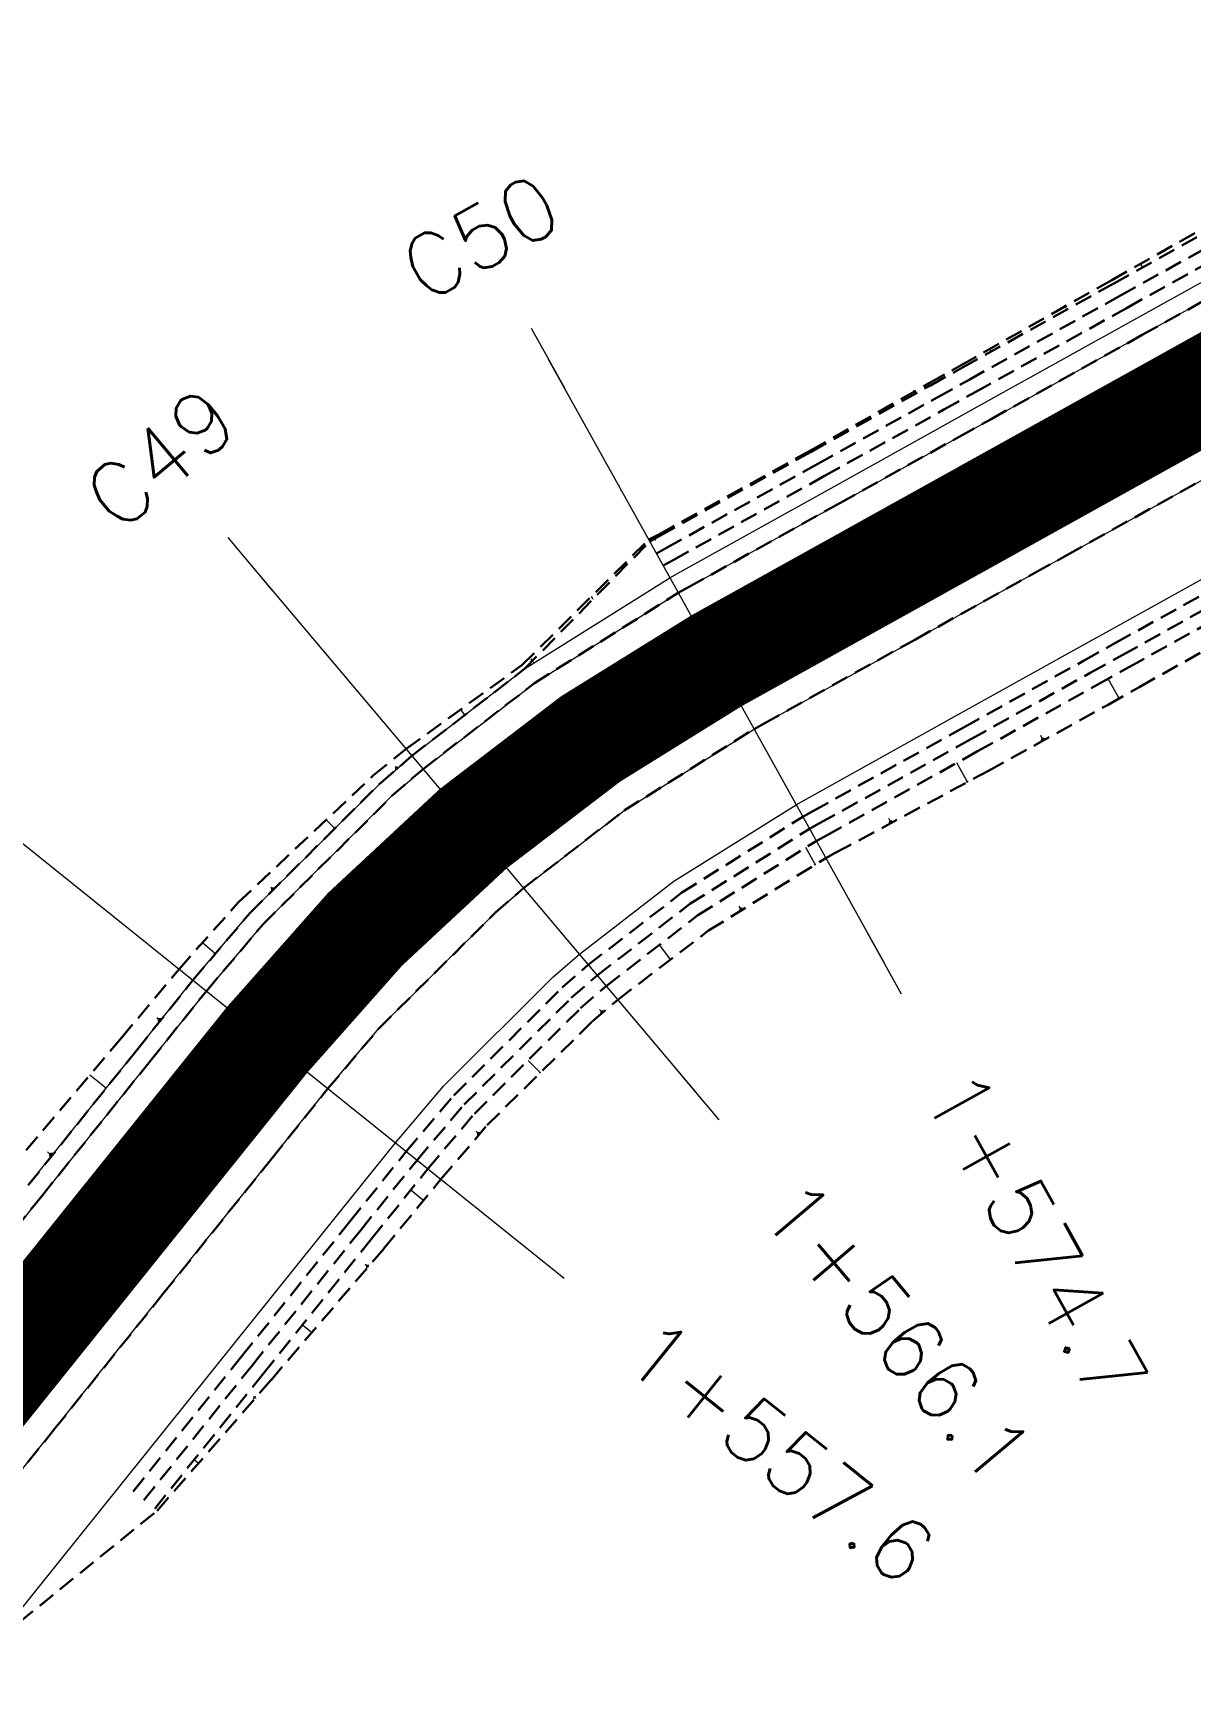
# Model space of a CAD drawing. Header units: metres. Extents: x 544752 to 548977, y 1840603 to 1844608.
# Drawn here: x 548463.31 to 548496.74, y 1842080.76 to 1842128.64 of the extents above; entities that cross this region are included whole.
import ezdxf

# ---------------------------------------------------------------- set-up
doc = ezdxf.new("R2010")
doc.units = ezdxf.units.M
doc.header["$MEASUREMENT"] = 0
for name, pattern in [('ACAD_ISO02W100', [15, 12, -3]), ('Anordnung Grundriss$0$GESTRICHELT', [0.75, 0.5, -0.25]), ('HIDDEN', [0.375, 0.25, -0.125])]:
    doc.linetypes.add(name, pattern=pattern)
doc.layers.add('C-ROAD', color=7, linetype='Continuous')
for name, color, linetype, lineweight in [('C-ROAD-CORR', 5, 'Continuous', 0), ('C-ROAD-SAMP', 150, 'HIDDEN', 0), ('C-ROAD-SAMP-TEXT', 11, 'Continuous', 0), ('C-ROAD-STAN', 11, 'Continuous', 0), ('C-TOPO-FEAT', 94, 'Continuous', 5)]:
    doc.layers.add(name, color=color, linetype=linetype, lineweight=lineweight)

# ---------------------------------------------------------------- blocks, each defined once
blk = doc.blocks.new('STA')
blk.add_circle((0, 0), 0.03600344113496039)
blk = doc.blocks.new('PI')
h = blk.add_hatch(color=256)
h.dxf.hatch_style = 1
h.paths.add_polyline_path([(0.01097384885793593, 0, 1), (-0.01097384885793593, 0, 1)])
at = {"xscale": 0.3048, "yscale": 0.3048, "zscale": 0.3048}
blk.add_blockref('STA', (0, 0), dxfattribs=at)

msp = doc.modelspace()

# ---------------------------------------------------------------- linework, layer by layer
at = {"layer": 'C-ROAD', "color": 3, "linetype": 'Continuous', "lineweight": 13}
for p, q in [((548475.479154232, 1842106.306142933), (548483.034291883, 1842110.506499332)), ((548470.0672475295, 1842099.565641123), (548475.479154232, 1842106.306142933))]:
    msp.add_line(p, q, dxfattribs=at)
at = {"layer": 'C-ROAD', "color": 1, "linetype": 'ACAD_ISO02W100', "lineweight": 60, "ltscale": 0.1, "const_width": 3, "flags": 128}
for points in [[(548483.034291883, 1842110.506499332), (548553.6126586357, 1842149.745267459)], [(548364.1086873615, 1841967.5948024), (548470.0672475295, 1842099.565641123)]]:
    msp.add_lwpolyline(points, dxfattribs=at)
at = {"layer": 'C-ROAD', "color": 1, "linetype": 'ACAD_ISO02W100', "lineweight": -3, "ltscale": 0.1, "const_width": 3, "flags": 128}
msp.add_lwpolyline([(548470.0672475295, 1842099.565641123, -0.09702416390897406), (548483.034291883, 1842110.506499332)], format="xyb", dxfattribs=at)
at = {"layer": 'C-ROAD-CORR', "color": 160, "linetype": 'Continuous'}
for p, q in [((548495.2915279205, 1842121.976804816, 515.5714977106134), (548495.282562872, 1842121.971820605, 515.5714977106134)), ((548495.2912379912, 1842121.974687614, 515.5697881423456), (548495.284514205, 1842121.970949457, 515.5697881423456)), ((548495.290948062, 1842121.972570413, 515.5680785740778), (548495.2864655377, 1842121.970078308, 515.5680785740778)), ((548495.2906581326, 1842121.970453212, 515.5663690058101), (548495.2884168706, 1842121.969207159, 515.5663690058101)), ((548495.2903682034, 1842121.968336011, 515.5646594375423), (548495.3449541822, 1842121.870152775, 515.4523225474522)), ((548493.1131649036, 1842120.739619008, 515.3597694437815), (548493.1221985945, 1842120.723370201, 515.341178282439)), ((548490.9367914727, 1842119.5169621, 515.1597727724574), (548490.9303762751, 1842119.513395505, 515.1597727724574)), ((548490.9365840055, 1842119.515447076, 515.1585494418479), (548490.9317726073, 1842119.51277213, 515.1585494418479)), ((548490.9363765382, 1842119.513932052, 515.1573261112384), (548490.9331689394, 1842119.512148755, 515.1573261112384)), ((548490.936169071, 1842119.512417028, 515.1561027806289), (548490.9345652716, 1842119.511525379, 515.1561027806289)), ((548490.9359616038, 1842119.510902004, 515.1548794500194), (548490.9750221665, 1842119.440644174, 515.0744935662092)), ((548488.75921565, 1842118.281378554, 514.9501102385515), (548488.7651670857, 1842118.270673768, 514.9378622988656)), ((548486.5847527956, 1842117.051839605, 514.7484355248797), (548486.5813331957, 1842117.049938444, 514.7484355248797)), ((548486.5846422059, 1842117.051032027, 514.7477834325017), (548486.582077506, 1842117.049606156, 514.7477834325017)), ((548486.5845316162, 1842117.050224448, 514.7471313401237), (548486.5828218162, 1842117.049273867, 514.7471313401237)), ((548486.5844210264, 1842117.04941687, 514.7464792477457), (548486.5835661265, 1842117.048941579, 514.7464792477457)), ((548486.5843104367, 1842117.048609291, 514.7458271553677), (548486.605131542, 1842117.011158584, 514.7029777230329)), ((548481.2583775064, 1842114.043782107, 514.2758514085326), (548481.2539450815, 1842114.051754664, 514.2697701787192)), ((548479.4763640376, 1842112.30014643, 514.1295381956884), (548479.4323124675, 1842112.37126557, 514.0740685922058)), ((548479.4756884727, 1842112.29257031, 514.1335728839799), (548479.483447954, 1842112.297376574, 514.1335728839799)), ((548479.475857364, 1842112.29446434, 514.132564211907), (548479.4816769748, 1842112.298069038, 514.132564211907)), ((548479.4760262552, 1842112.29635837, 514.1315555398342), (548479.4799059958, 1842112.298761502, 514.1315555398342)), ((548479.4761951464, 1842112.2982524, 514.1305468677613), (548479.4781350166, 1842112.299453966, 514.1305468677613)), ((548477.7231335023, 1842110.518154136, 513.9847998231905), (548477.7112555177, 1842110.535282706, 513.9709155861296)), ((548494.650602681, 1842109.463555902, 515.4769603851079), (548494.3561107137, 1842109.99325556, 514.8709016033009)), ((548475.7691510287, 1842108.962245701, 513.8420344899421), (548475.6571777891, 1842109.106656546, 513.72023980799)), ((548494.6443459946, 1842109.417866607, 515.5138529449865), (548494.6927125317, 1842109.44475648, 515.5138529449865)), ((548494.6459101662, 1842109.429288931, 515.5046298050169), (548494.682185069, 1842109.449456336, 515.5046298050169)), ((548494.6474743378, 1842109.440711254, 515.4954066650472), (548494.6716576063, 1842109.454156191, 515.4954066650472)), ((548494.6490385093, 1842109.452133578, 515.4861835250775), (548494.6611301437, 1842109.458856046, 515.4861835250775)), ((548475.7692175605, 1842108.958099779, 513.844245398949), (548475.7731497425, 1842108.961148713, 513.844245398949)), ((548475.7692840924, 1842108.953953858, 513.846456307956), (548475.7771484563, 1842108.960051726, 513.846456307956)), ((548475.7693506242, 1842108.949807936, 513.848667216963), (548475.7811471701, 1842108.958954738, 513.848667216963)), ((548475.769417156, 1842108.945662014, 513.85087812597), (548475.7851458839, 1842108.957857751, 513.85087812597)), ((548492.4639159156, 1842108.251800628, 515.2890751960177), (548492.4074232106, 1842108.353413473, 515.172814299952)), ((548490.2722060407, 1842107.049223369, 515.0947841348302), (548489.9861578185, 1842107.563735351, 514.506102417258)), ((548473.8047749506, 1842107.41511077, 513.7009989874268), (548473.7742740051, 1842107.450389697, 513.6699078937024)), ((548490.2661287477, 1842107.004844089, 515.1306189022953), (548490.3131085078, 1842107.03096297, 515.1306189022953)), ((548490.2676480709, 1842107.015938909, 515.121660210429), (548490.302882891, 1842107.03552807, 515.121660210429)), ((548490.2691673941, 1842107.027033729, 515.1127015185627), (548490.2926572743, 1842107.04009317, 515.1127015185627)), ((548490.2706867175, 1842107.038128549, 515.1037428266965), (548490.2824316574, 1842107.04465827, 515.1037428266965)), ((548471.9978202184, 1842105.687264759, 513.5709792691289), (548471.77408982, 1842105.919743098, 513.3557424323027)), ((548471.9987161837, 1842105.680000802, 513.5748852501645), (548472.0050444868, 1842105.686090977, 513.5748852501645)), ((548471.9996121489, 1842105.672736846, 513.5787912312001), (548472.0122687554, 1842105.684917196, 513.5787912312001)), ((548472.0005081141, 1842105.665472889, 513.5826972122356), (548472.0194930237, 1842105.683743415, 513.5826972122356)), ((548472.0014040793, 1842105.658208933, 513.5866031932712), (548472.0267172923, 1842105.682569633, 513.5866031932712)), ((548488.0706856879, 1842105.864689461, 514.8886206156523), (548488.0187281909, 1842105.958144874, 514.7816930901736)), ((548485.8791686407, 1842104.662140535, 514.6833815579346), (548485.6215296973, 1842105.115477217, 514.1616981293764)), ((548485.8741562284, 1842104.622792375, 514.715129727216), (548485.9155393994, 1842104.646311134, 514.715129727216)), ((548485.8754093314, 1842104.632629415, 514.7071926848956), (548485.9064467098, 1842104.650268485, 514.7071926848956)), ((548485.8766624345, 1842104.642466455, 514.6992556425753), (548485.89735402, 1842104.654225835, 514.6992556425753)), ((548485.8779155376, 1842104.652303495, 514.6913186002549), (548485.8882613304, 1842104.658183185, 514.6913186002549)), ((548470.2205948578, 1842103.926466684, 513.4429555226077), (548470.1689648784, 1842103.974678217, 513.3958385960601)), ((548483.7515403187, 1842103.344480854, 514.4835521648403), (548483.697698116, 1842103.426071361, 514.3856794305716)), ((548468.5391531723, 1842102.076368712, 513.3210549877466), (548468.1952852923, 1842102.364742475, 513.0217960361391)), ((548481.6996012263, 1842101.917036702, 514.2913317409432), (548481.4017305269, 1842102.309086777, 513.7984718087903)), ((548468.5414688645, 1842102.066453921, 513.3264864862958), (548468.549319766, 1842102.075815636, 513.3264864862958)), ((548468.5437845569, 1842102.05653913, 513.3319179848451), (548468.5594863596, 1842102.075262558, 513.3319179848451)), ((548468.5461002492, 1842102.046624338, 513.3373494833943), (548468.5696529533, 1842102.074709482, 513.3373494833943)), ((548468.5484159415, 1842102.036709547, 513.3427809819435), (548468.5798195469, 1842102.074156405, 513.3427809819435)), ((548481.6996595288, 1842101.907675589, 514.2988281973338), (548481.708604219, 1842101.914471561, 514.2988281973338)), ((548481.6997178313, 1842101.898314476, 514.3063246537245), (548481.7176072118, 1842101.911906419, 514.3063246537245)), ((548481.6997761338, 1842101.888953364, 514.3138211101151), (548481.7266102047, 1842101.909341278, 514.3138211101151)), ((548481.6998344363, 1842101.879592251, 514.3213175665057), (548481.7356131974, 1842101.906776137, 514.3213175665057)), ((548479.730167113, 1842100.374347544, 514.107386801548), (548479.6695168633, 1842100.444039974, 514.0149914039014)), ((548466.94880835, 1842100.146522064, 513.2030093611504), (548466.877954702, 1842100.203410014, 513.1424325839666)), ((548477.9304552644, 1842098.636823701, 513.9402746241639), (548477.6012666111, 1842098.967898753, 513.4726129177026)), ((548465.3797475512, 1842098.200224799, 513.0902081778318), (548464.9474808761, 1842098.547289006, 512.7206390339621)), ((548477.9316850406, 1842098.628036007, 513.9473851882939), (548477.9392357884, 1842098.635543732, 513.9473851882939)), ((548477.9329148169, 1842098.619248312, 513.9544957524239), (548477.9480163123, 1842098.634263763, 513.9544957524239)), ((548477.9341445931, 1842098.610460618, 513.9616063165539), (548477.9567968363, 1842098.632983794, 513.9616063165539)), ((548477.9353743694, 1842098.601672924, 513.9687168806839), (548477.9655773602, 1842098.631703824, 513.9687168806839)), ((548465.3828690005, 1842098.188040491, 513.0969163323223), (548465.392318492, 1842098.199809784, 513.0969163323223)), ((548465.3859904499, 1842098.175856184, 513.1036244868128), (548465.404889433, 1842098.19939477, 513.1036244868128)), ((548465.3891118993, 1842098.163671877, 513.1103326413033), (548465.4174603738, 1842098.198979755, 513.1103326413033)), ((548465.3922333487, 1842098.151487569, 513.1170407957939), (548465.4300313147, 1842098.19856474, 513.1170407957939)), ((548476.1708375944, 1842096.859214561, 513.7770447032603), (548476.1046510779, 1842096.917485744, 513.688843240259)), ((548463.8101983558, 1842096.254319664, 512.9814261953317), (548463.722786078, 1842096.324502434, 512.9066925123366)), ((548474.5575683857, 1842094.947486926, 513.6286081623155), (548474.2123724858, 1842095.224642553, 513.1859170161043)), ((548474.5596582923, 1842094.939329157, 513.6353451365607), (548474.565985018, 1842094.947209061, 513.6353451365607)), ((548474.5617481989, 1842094.931171388, 513.6420821108059), (548474.5744016503, 1842094.946931196, 513.6420821108059)), ((548474.5638381054, 1842094.923013618, 513.6488190850511), (548474.5828182828, 1842094.946653331, 513.6488190850511)), ((548474.565928012, 1842094.914855849, 513.6555560592963), (548474.5912349151, 1842094.946375466, 513.6555560592963)), ((548472.9594836275, 1842093.025158926, 513.4736544879717), (548472.8992965064, 1842093.073482788, 513.3964684450302)), ((548471.3359853828, 1842091.124279075, 513.292801949513), (548471.0831826554, 1842091.327252802, 512.9685989993848)), ((548471.3375159169, 1842091.118304768, 513.2977357435237), (548471.3421492672, 1842091.124075582, 513.2977357435237)), ((548471.339046451, 1842091.112330461, 513.3026695375345), (548471.3483131516, 1842091.123872089, 513.3026695375345)), ((548471.3405769852, 1842091.106356154, 513.3076033315452), (548471.354477036, 1842091.123668595, 513.3076033315452)), ((548471.3421075193, 1842091.100381847, 513.312537125556), (548471.3606409205, 1842091.123465102, 513.312537125556)), ((548469.7089061576, 1842089.226512304, 513.1109071385977), (548469.6722592788, 1842089.255935853, 513.0639099152453)), ((548468.0724800612, 1842087.336871115, 512.9262918474556), (548467.9550379025, 1842087.43116469, 512.7756799662151)), ((548468.0731910869, 1842087.334095689, 512.9285838932166), (548468.0753435584, 1842087.336776581, 512.9285838932166)), ((548468.0739021127, 1842087.331320262, 512.9308759389776), (548468.0782070556, 1842087.336682046, 512.9308759389776)), ((548468.0746131383, 1842087.328544835, 512.9331679847386), (548468.0810705528, 1842087.336587511, 512.9331679847386)), ((548468.075324164, 1842087.325769408, 512.9354600304996), (548468.08393405, 1842087.336492976, 512.9354600304996))]:
    msp.add_line(p, q, dxfattribs=at)
at = {"layer": 'C-ROAD-CORR', "color": 5, "linetype": 'Anordnung Grundriss$0$GESTRICHELT', "lineweight": 30, "extrusion": (-0.3435925219026601, 0.6180163200975437, -0.7071067861261555), "const_width": 0.1, "elevation": 949638.1342858645}
msp.add_lwpolyline([(-1374497.647485852, 950366.9867034683), (-1374497.655262874, 950366.976334105), (-1374497.663039897, 950366.9867034683)], dxfattribs=at)
at = {"layer": 'C-ROAD-CORR', "color": 5, "linetype": 'Anordnung Grundriss$0$GESTRICHELT', "lineweight": 30, "extrusion": (-0.3435925232401765, 0.6180163286570608, -0.7071067779951601), "const_width": 0.1, "elevation": 949638.4157485706}
msp.add_lwpolyline([(-1374492.644584047, 950366.6634344992), (-1374492.649707585, 950366.6566031162), (-1374492.654831121, 950366.663434499)], dxfattribs=at)
at = {"layer": 'C-ROAD-CORR', "color": 5, "linetype": 'Anordnung Grundriss$0$GESTRICHELT', "lineweight": 30, "extrusion": (-0.2695361498781181, 0.4848119002592415, 0.8320502901122647), "const_width": 0.1, "elevation": 745671.1867682227}
msp.add_lwpolyline([(-1374484.030976723, -1117579.632256894), (-1374484.026875051, -1117579.637725791), (-1374484.022773378, -1117579.632256894)], dxfattribs=at)
at = {"layer": 'C-ROAD-CORR', "color": 5, "linetype": 'Anordnung Grundriss$0$GESTRICHELT', "lineweight": 30, "extrusion": (-0.3159101425270125, 0.4555561421224568, 0.8322676151473556), "const_width": 0.1, "elevation": 666342.8582290731}
msp.add_lwpolyline([(-1500437.759047031, -999436.3249893055), (-1500437.749673202, -999436.3374877431), (-1500437.740299374, -999436.3249893051)], dxfattribs=at)
at = {"layer": 'C-ROAD-CORR', "color": 5, "linetype": 'Anordnung Grundriss$0$GESTRICHELT', "lineweight": 30, "extrusion": (-0.3435925260596358, 0.6180163241321815, 0.707106780579924), "const_width": 0.1, "elevation": 950359.4236288702}
msp.add_lwpolyline([(-1374491.071631033, -949630.6283547828), (-1374491.022996976, -949630.6932001924), (-1374490.974362918, -949630.6283547828)], dxfattribs=at)
at = {"layer": 'C-ROAD-CORR', "color": 5, "linetype": 'Anordnung Grundriss$0$GESTRICHELT', "lineweight": 30, "extrusion": (-0.3627901503861511, 0.4196213338673127, 0.8320464187448986), "const_width": 0.1, "elevation": 574434.099614993}
msp.add_lwpolyline([(-1619686.341660547, -860711.9999485946), (-1619686.320690567, -860712.0279085648), (-1619686.299720589, -860711.9999485937)], dxfattribs=at)
at = {"layer": 'C-ROAD-CORR', "color": 5, "linetype": 'Anordnung Grundriss$0$GESTRICHELT', "lineweight": 30, "extrusion": (-0.343592525116698, 0.6180163229464022, 0.7071067820744896), "const_width": 0.1, "elevation": 950359.1730057526}
msp.add_lwpolyline([(-1374486.067612501, -949630.953281609), (-1374486.022882763, -949631.0129212601), (-1374485.978153024, -949630.9532816091)], dxfattribs=at)
at = {"layer": 'C-ROAD-CORR', "color": 5, "linetype": 'Anordnung Grundriss$0$GESTRICHELT', "lineweight": 30, "extrusion": (0.4055648996905765, -0.3787122507581661, -0.8319219574363071), "const_width": 0.1, "elevation": -475614.1985924215}
msp.add_lwpolyline([(1720702.369624189, -712138.512272243), (1720702.337863094, -712138.5546203698), (1720702.306101999, -712138.5122722429)], dxfattribs=at)
at = {"layer": 'C-ROAD-CORR', "color": 5, "linetype": 'Anordnung Grundriss$0$GESTRICHELT', "lineweight": 30, "extrusion": (-0.3897011066382332, 0.5905388155829134, 0.7066802351664199), "const_width": 0.1, "elevation": 874452.3776403291}
msp.add_lwpolyline([(-1472398.577395751, -872671.138470302), (-1472398.536512874, -872671.1929808045), (-1472398.495629997, -872671.138470302)], dxfattribs=at)
at = {"layer": 'C-ROAD-CORR', "color": 5, "linetype": 'Anordnung Grundriss$0$GESTRICHELT', "lineweight": 30, "extrusion": (-0.46421750717456, 0.5334264256663994, 0.7070773327107912), "const_width": 0.1, "elevation": 728374.6390127813}
msp.add_lwpolyline([(-1623037.834768516, -727586.89549882), (-1623037.796121687, -727586.9470279266), (-1623037.757474857, -727586.8954988205)], dxfattribs=at)
at = {"layer": 'C-ROAD-CORR', "color": 5, "linetype": 'Anordnung Grundriss$0$GESTRICHELT', "lineweight": 30, "extrusion": (-0.4325368485763138, 0.3472811276492802, 0.8320502947552604), "const_width": 0.1, "elevation": 402921.4612564652}
msp.add_lwpolyline([(-1779787.42949015, -603456.9485094099), (-1779787.388632279, -603457.0029865715), (-1779787.347774408, -603456.9485094101)], dxfattribs=at)
at = {"layer": 'C-ROAD-CORR', "color": 5, "linetype": 'Anordnung Grundriss$0$GESTRICHELT', "lineweight": 30, "extrusion": (-0.5307835429304905, 0.4673064297594902, 0.7070314924100587), "const_width": 0.1, "elevation": 570064.8379312818}
msp.add_lwpolyline([(-1745040.253487868, -569216.9003817469), (-1745040.216600989, -569216.9495642526), (-1745040.17971411, -569216.9003817472)], dxfattribs=at)
at = {"layer": 'C-ROAD-CORR', "color": 5, "linetype": 'Anordnung Grundriss$0$GESTRICHELT', "lineweight": 30, "extrusion": (-0.4325368490496097, 0.3472811283097327, 0.8320502942335601), "const_width": 0.1, "elevation": 402921.2837209276}
msp.add_lwpolyline([(-1779782.438752649, -603457.0677091377), (-1779782.388346216, -603457.1349177137), (-1779782.337939785, -603457.0677091377)], dxfattribs=at)
at = {"layer": 'C-ROAD-CORR', "color": 5, "linetype": 'Anordnung Grundriss$0$GESTRICHELT', "lineweight": 30, "extrusion": (-0.5513784589082268, 0.4426983127963114, 0.7071067804082268), "const_width": 0.1, "elevation": 513438.3798014425}
msp.add_lwpolyline([(-1779785.630806394, -512712.1742147388), (-1779785.598518062, -512712.2172658487), (-1779785.56622973, -512712.1742147388)], dxfattribs=at)
at = {"layer": 'C-ROAD-CORR', "color": 5, "linetype": 'Anordnung Grundriss$0$GESTRICHELT', "lineweight": 30, "extrusion": (-0.5513784596531763, 0.4426983108868646, 0.707106781022787), "const_width": 0.1, "elevation": 513438.230018639}
msp.add_lwpolyline([(-1779780.623036532, -512712.5551640507), (-1779780.603376735, -512712.5813771138), (-1779780.583716937, -512712.5551640506)], dxfattribs=at)
at = {"layer": 'C-ROAD-CORR', "color": 1, "linetype": 'Anordnung Grundriss$0$GESTRICHELT', "lineweight": 30}
for points in [[(548481.1149347087, 1842113.958827248, 514.2679118626395), (548481.4061211367, 1842114.120715334, 514.2898490074448), (548485.7761564731, 1842116.550281378, 514.633300200479), (548489.2248898917, 1842118.467640155, 514.9231752637601), (548490.1461918093, 1842118.979847421, 515.0028320098367), (548494.5162271456, 1842121.409413465, 515.3806699242906), (548498.8862624819, 1842123.838979508, 515.7585078387444), (548503.2562978182, 1842126.268545552, 516.1363457531984), (548507.6263331545, 1842128.698111595, 516.5141836676523), (548511.9963684907, 1842131.127677639, 516.8920215821062), (548516.366403827, 1842133.557243682, 517.2698594965601), (548520.7364391633, 1842135.986809725, 517.6476974110141), (548525.1064744996, 1842138.416375769, 518.0255353254679), (548529.4765098359, 1842140.845941812, 518.4033732399218), (548533.8465451722, 1842143.275507856, 518.7812111543757), (548538.2165805085, 1842145.705073899, 519.1590490688296), (548542.5866158447, 1842148.134639943, 519.5368869832836), (548546.956651181, 1842150.564205986, 519.9147248977374), (548551.3266865173, 1842152.99377203, 520.2925628121914), (548551.693301461, 1842153.197595374, 520.3242607311113)], [(548485.7578445424, 1842116.583218858, 514.6709858000772), (548489.1895481272, 1842118.531209021, 514.995907932297), (548490.1073277997, 1842119.049751714, 515.0828133910981), (548494.4606559784, 1842121.509368749, 515.4950343130408), (548498.8139841573, 1842123.968985784, 515.9072552349973), (548503.1673123359, 1842126.428602819, 516.319476156947), (548507.5016518077, 1842128.922374645, 516.7707754716496), (548511.8187453607, 1842131.447166527, 517.2575665534197), (548516.1358389138, 1842133.971958409, 517.7443576351899), (548520.4529324672, 1842136.49675029, 518.2311487168679), (548524.7700260201, 1842139.021542172, 518.7179397987301), (548529.0871195735, 1842141.546334054, 519.2047308804082), (548533.425840409, 1842144.032225166, 519.6470134326422), (548537.8578178475, 1842146.35037659, 519.8973756970619), (548542.3309062918, 1842148.594582073, 520.0631323049666), (548546.8131056079, 1842150.822399925, 520.2101389150869), (548551.2825222244, 1842153.073209887, 520.3834520740633), (548551.657474552, 1842153.262036865, 520.3979918178246)]]:
    msp.add_polyline3d(points, dxfattribs=at)
at = {"layer": 'C-ROAD-CORR', "color": 92, "linetype": 'Anordnung Grundriss$0$GESTRICHELT', "lineweight": 30}
for points in [[(548481.3092999922, 1842113.609224421, 513.8679118626395), (548481.6004864202, 1842113.771112507, 513.8898490074448), (548485.9705217566, 1842116.200678551, 514.233300200479), (548489.4192551752, 1842118.118037328, 514.5231752637601), (548490.3405570928, 1842118.630244594, 514.6028320098367), (548494.710592429, 1842121.059810638, 514.9806699242906), (548499.0806277654, 1842123.489376681, 515.3585078387445), (548503.4506631016, 1842125.918942725, 515.7363457531984), (548507.820698438, 1842128.348508768, 516.1141836676524), (548512.1907337742, 1842130.778074812, 516.4920215821062), (548516.5607691105, 1842133.207640855, 516.8698594965601), (548520.9308044468, 1842135.637206899, 517.2476974110141), (548525.300839783, 1842138.066772942, 517.6255353254679), (548529.6708751194, 1842140.496338986, 518.0033732399219), (548534.0409104556, 1842142.925905029, 518.3812111543757), (548538.410945792, 1842145.355471072, 518.7590490688297), (548542.7809811282, 1842147.785037116, 519.1368869832836), (548547.1510164645, 1842150.21460316, 519.5147248977374), (548551.5210518008, 1842152.644169203, 519.8925628121914), (548551.8876667445, 1842152.847992548, 519.9242607311113)], [(548481.5036652756, 1842113.259621594, 513.8679118626395), (548481.7948517037, 1842113.421509681, 513.8898490074448), (548486.16488704, 1842115.851075724, 514.233300200479), (548489.6136204586, 1842117.768434501, 514.5231752637601), (548490.5349223763, 1842118.280641767, 514.6028320098367), (548494.9049577125, 1842120.710207811, 514.9806699242906), (548499.2749930489, 1842123.139773854, 515.3585078387445), (548503.6450283851, 1842125.569339898, 515.7363457531984), (548508.0150637215, 1842127.998905941, 516.1141836676524), (548512.3850990577, 1842130.428471985, 516.4920215821062), (548516.7551343939, 1842132.858038028, 516.8698594965601), (548521.1251697303, 1842135.287604072, 517.2476974110141), (548525.4952050665, 1842137.717170115, 517.6255353254679), (548529.8652404029, 1842140.146736159, 518.0033732399219), (548534.2352757391, 1842142.576302202, 518.3812111543757), (548538.6053110755, 1842145.005868246, 518.7590490688297), (548542.9753464117, 1842147.435434289, 519.1368869832836), (548547.3453817479, 1842149.865000333, 519.5147248977374), (548551.7154170843, 1842152.294566376, 519.8925628121914), (548552.082032028, 1842152.498389721, 519.9242607311113)]]:
    msp.add_polyline3d(points, dxfattribs=at)
at = {"layer": 'C-ROAD-SAMP', "color": 1, "linetype": 'Continuous', "lineweight": 13}
for points in [[(548478.175159796, 1842119.246570005), (548483.034291883, 1842110.506499332), (548487.89342397, 1842101.76642866)], [(548462.2695785909, 1842105.826340694), (548470.0672475296, 1842099.565641123), (548477.8649164684, 1842093.304941552)]]:
    msp.add_lwpolyline(points, dxfattribs=at)
at = {"layer": 'C-ROAD-SAMP-TEXT', "color": 1, "linetype": 'Continuous', "lineweight": -3}
for p, q in [((548483.5202050917, 1842109.632492265), (548482.5483786743, 1842111.3805064)), ((548476.6648738928, 1842104.900834579), (548475.3751378994, 1842106.429422511)), ((548470.8470144235, 1842098.939571166), (548469.2874806357, 1842100.19171108))]:
    msp.add_line(p, q, dxfattribs=at)
at = {"layer": 'C-ROAD-SAMP-TEXT', "color": 4, "linetype": 'Continuous', "lineweight": 5}
for p, q in [((548487.4075107613, 1842102.640435727), (548488.3793371787, 1842100.892421592)), ((548481.8238178663, 1842098.786482849), (548483.1135538596, 1842097.257894917)), ((548477.0851495746, 1842093.931011509), (548478.6446833623, 1842092.678871594))]:
    msp.add_line(p, q, dxfattribs=at)

# ---------------------------------------------------------------- block references
at = {"layer": 'C-ROAD-STAN', "color": 3, "linetype": 'Continuous', "lineweight": -3, "xscale": 45.56286554269575, "yscale": 45.56286554269575, "zscale": 45.56286554269575, "rotation": 334.5}
msp.add_blockref('PI', (548475.4791542318, 1842106.306142933), dxfattribs=at)

# ---------------------------------------------------------------- texts
at = {"layer": 'C-ROAD-SAMP-TEXT', "color": 1, "linetype": 'Continuous', "lineweight": 13, "char_height": 1.8, "attachment_point": 5, "bg_fill": 3, "box_fill_scale": 1.416666666666667, "bg_fill_color": 256, "bg_fill_true_color": 13158600, "bg_fill_transparency": 0}
for s, insert, width, rotation in [('{\\Fsimplex.shx|c0;C50}', (548476.2315069612, 1842122.742598274), 4.761428571428572, 29.072320695656618), ('{\\Fsimplex.shx|c0;C49}', (548466.9918539425, 1842116.365244073), 4.674857142857143, 40.155779036246614)]:
    msp.add_mtext(s, dxfattribs=dict(at, insert=insert, width=width, rotation=rotation))
at = {"layer": 'C-ROAD-SAMP-TEXT', "color": 1, "linetype": 'Continuous', "lineweight": -3, "insert": (548484.8828185132, 1842087.670311937), "char_height": 1.8, "width": 10.82142857142857, "attachment_point": 5, "rotation": 321.23923737789556, "bg_fill": 3, "box_fill_scale": 1.416666666666667, "bg_fill_color": 256, "bg_fill_true_color": 13158600, "bg_fill_transparency": 0}
msp.add_mtext('{\\Fsimplex.shx|c0;1+557.6}', dxfattribs=at)

# ---------------------------------------------------------------- next in the draw order: linework, layer by layer
at = {"layer": 'C-ROAD-CORR', "color": 92, "linetype": 'Anordnung Grundriss$0$GESTRICHELT', "lineweight": 30}
for points in [[(548462.621089283, 1842095.804641884, 512.5049477164613), (548465.8565842169, 1842099.619055972, 512.8049265193124), (548467.5215879778, 1842101.609535239, 512.9592085793995), (548469.2405111755, 1842103.536429125, 513.1188990352505), (548473.1397879771, 1842107.204442709, 513.4834103030283), (548474.0775564506, 1842107.967308835, 513.5714584839387), (548477.4258883628, 1842110.382390353, 513.8868310628565), (548481.0861370768, 1842114.010625251, 514.2284018825219), (548481.3817687324, 1842114.164517752, 514.2564378223303)], [(548463.1681885944, 1842095.365379272, 512.9726937532937), (548466.29853838, 1842099.264213742, 513.1827780426546), (548467.9228885714, 1842101.287333505, 513.3023030749263), (548469.5762459189, 1842103.235360015, 513.4195357127502), (548473.338617346, 1842106.9806836, 513.6829667635805), (548474.2466189053, 1842107.766936953, 513.7462358084487), (548477.5003298891, 1842110.276595645, 513.9730711951453), (548481.1149347087, 1842113.958827248, 514.2679118626395), (548481.4061211367, 1842114.120715334, 514.2898490074448)]]:
    msp.add_polyline3d(points, dxfattribs=at)
at = {"layer": 'C-ROAD-CORR', "color": 11, "linetype": 'Anordnung Grundriss$0$GESTRICHELT', "lineweight": 30}
msp.add_polyline3d([(548463.1681885944, 1842095.365379272, 512.9726937532937), (548466.29853838, 1842099.264213742, 513.1827780426546), (548467.9228885714, 1842101.287333505, 513.3023030749263), (548469.5762459189, 1842103.235360015, 513.4195357127502), (548473.338617346, 1842106.9806836, 513.6829667635805), (548474.2466189053, 1842107.766936953, 513.7462358084487), (548477.5003298891, 1842110.276595645, 513.9730711951453), (548481.1149347087, 1842113.958827248, 514.2679118626395), (548481.4061211367, 1842114.120715334, 514.2898490074448)], dxfattribs=at)
at = {"layer": 'C-ROAD-SAMP', "color": 1, "linetype": 'Continuous', "lineweight": 13}
msp.add_lwpolyline([(548469.5713259293, 1842113.308068208), (548476.0200058961, 1842105.665128545), (548482.468685863, 1842098.022188883)], dxfattribs=at)
at = {"layer": 'C-ROAD-SAMP-TEXT', "color": 4, "linetype": 'Continuous', "lineweight": 9}
for p, q in [((548477.6892465873, 1842120.120577072), (548478.6610730047, 1842118.372562937)), ((548468.9264579326, 1842114.072362174), (548470.2161939259, 1842112.543774242))]:
    msp.add_line(p, q, dxfattribs=at)

# ---------------------------------------------------------------- next in the draw order: texts
at = {"layer": 'C-ROAD-SAMP-TEXT', "color": 1, "linetype": 'Continuous', "lineweight": -3, "insert": (548488.2724978331, 1842091.143543187), "char_height": 1.8, "width": 10.12885714285714, "attachment_point": 5, "rotation": 310.1557790362466, "bg_fill": 3, "box_fill_scale": 1.416666666666667, "bg_fill_color": 256, "bg_fill_true_color": 13158600, "bg_fill_transparency": 0}
msp.add_mtext('{\\Fsimplex.shx|c0;1+566.1}', dxfattribs=at)

# ---------------------------------------------------------------- next in the draw order: texts
at = {"layer": 'C-ROAD-SAMP-TEXT', "color": 1, "linetype": 'Continuous', "lineweight": -3, "insert": (548492.2666428483, 1842093.900365055), "char_height": 1.8, "width": 10.908, "attachment_point": 5, "rotation": 299.07232069565663, "bg_fill": 3, "box_fill_scale": 1.416666666666667, "bg_fill_color": 256, "bg_fill_true_color": 13158600, "bg_fill_transparency": 0}
msp.add_mtext('{\\Fsimplex.shx|c0;1+574.7}', dxfattribs=at)

# ---------------------------------------------------------------- next in the draw order: linework, layer by layer
at = {"layer": 'C-ROAD-CORR', "color": 11, "linetype": 'Anordnung Grundriss$0$GESTRICHELT', "lineweight": 30}
for points in [[(548462.621089283, 1842095.804641884, 512.5049477164613), (548465.8565842169, 1842099.619055972, 512.8049265193124), (548467.5215879778, 1842101.609535239, 512.9592085793995), (548469.2405111755, 1842103.536429125, 513.1188990352505), (548473.1397879771, 1842107.204442709, 513.4834103030283), (548474.0775564506, 1842107.967308835, 513.5714584839387), (548477.4258883628, 1842110.382390353, 513.8868310628565), (548481.0861370768, 1842114.010625251, 514.2284018825219), (548481.3817687324, 1842114.164517752, 514.2564378223303), (548485.7578445424, 1842116.583218858, 514.6709858000772), (548489.1895481272, 1842118.531209021, 514.995907932297), (548490.1073277997, 1842119.049751714, 515.0828133910981), (548494.4606559784, 1842121.509368749, 515.4950343130408), (548498.8139841573, 1842123.968985784, 515.9072552349973), (548503.1673123359, 1842126.428602819, 516.319476156947), (548507.5016518077, 1842128.922374645, 516.7707754716496), (548511.8187453607, 1842131.447166527, 517.2575665534197), (548516.1358389138, 1842133.971958409, 517.7443576351899), (548520.4529324672, 1842136.49675029, 518.2311487168679)], [(548462.9137661591, 1842082.745308025, 512.4174404683349), (548466.8916537712, 1842085.96365968, 512.7988519020635), (548470.1781733356, 1842089.737106411, 513.1825403295817), (548473.4359101189, 1842093.533662658, 513.5559901050593), (548475.0862279047, 1842095.535933202, 513.7088168772807), (548476.4204206269, 1842097.09786717, 513.8325518590597), (548479.4583246198, 1842100.093671595, 514.1160960619329), (548480.1913914772, 1842100.721225535, 514.1848241124131), (548482.8168230767, 1842102.720909074, 514.4317669571298), (548486.1993178761, 1842104.813599784, 514.7514742363604), (548486.4933902815, 1842104.970296893, 514.7793506667078), (548490.8994636117, 1842107.33504177, 515.196967355329), (548494.3532600572, 1842109.243293732, 515.4972620300355), (548495.2718924051, 1842109.760302726, 515.5714248532888), (548499.6292651022, 1842112.212644928, 515.923203300783), (548503.9866377993, 1842114.66498713, 516.2749817483333), (548508.3440104964, 1842117.117329332, 516.6267601958461), (548512.6993367834, 1842119.57335239, 516.974327170786), (548517.0529730576, 1842122.032415257, 517.3184161323487), (548521.4073644321, 1842124.490119932, 517.6640590757391)]]:
    msp.add_polyline3d(points, dxfattribs=at)
at = {"layer": 'C-ROAD-CORR', "color": 5, "linetype": 'Anordnung Grundriss$0$GESTRICHELT', "lineweight": 30}
for points in [[(548460.4277222556, 1842091.153509824, 512.8092828446675), (548463.5580720413, 1842095.052344294, 512.9926937532937), (548466.6884218268, 1842098.951178763, 513.2027780426546), (548468.3127720183, 1842100.974298526, 513.3223030749263), (548469.9484945149, 1842102.901547219, 513.4395357127502), (548473.6707361666, 1842106.606922862, 513.7029667635804), (548474.5690529037, 1842107.38478997, 513.7662358084486), (548477.7880595279, 1842109.867680428, 513.9930711951453), (548481.9409871635, 1842112.473015233, 514.2879118626395), (548482.2321735915, 1842112.63490332, 514.3098490074448), (548486.6022089279, 1842115.064469363, 514.653300200479), (548490.0509423465, 1842116.98182814, 514.94317526376), (548490.9722442641, 1842117.494035407, 515.0228320098366), (548495.3422796003, 1842119.92360145, 515.4006699242906), (548499.7123149367, 1842122.353167494, 515.7785078387444), (548504.0823502729, 1842124.782733537, 516.1563457531984), (548508.4523856093, 1842127.212299581, 516.5341836676523), (548512.8224209455, 1842129.641865624, 516.9120215821061), (548517.1924562817, 1842132.071431668, 517.2898594965601), (548521.5624916181, 1842134.500997711, 517.667697411014)], [(548460.8063234924, 1842084.437360548, 512.6525453167758), (548463.9366732781, 1842088.336195017, 512.8092828446675), (548467.0670230638, 1842092.235029487, 512.9926937532937), (548470.1973728493, 1842096.133863956, 513.2027780426546), (548471.8217230408, 1842098.156983719, 513.3223030749263), (548473.2987318796, 1842099.897232056, 513.4395357127502), (548476.6598055523, 1842103.243076223, 513.7029667635804), (548477.4709588888, 1842103.945467121, 513.7662358084486), (548480.3776262762, 1842106.187443472, 513.9930711951453), (548484.1275966025, 1842108.539983431, 514.2879118626395), (548484.4187830306, 1842108.701871517, 514.3098490074448), (548488.788818367, 1842111.131437561, 514.653300200479), (548492.2375517855, 1842113.048796338, 514.94317526376), (548493.1588537032, 1842113.561003604, 515.0228320098366), (548497.5288890394, 1842115.990569648, 515.4006699242906), (548501.8989243758, 1842118.420135691, 515.7785078387444), (548506.268959712, 1842120.849701735, 516.1563457531984), (548510.6389950484, 1842123.279267778, 516.5341836676523), (548515.0090303846, 1842125.708833822, 516.9120215821061), (548519.3790657208, 1842128.138399865, 517.2898594965601)]]:
    msp.add_polyline3d(points, dxfattribs=at)
at = {"layer": 'C-ROAD-CORR', "color": 160, "linetype": 'Anordnung Grundriss$0$GESTRICHELT', "lineweight": 30}
for points in [[(548460.4277222556, 1842091.153509824, 512.6592828446675), (548463.5580720413, 1842095.052344294, 512.8426937532937), (548466.6884218268, 1842098.951178763, 513.0527780426546), (548468.3127720183, 1842100.974298526, 513.1723030749263), (548469.9484945149, 1842102.901547219, 513.2895357127502), (548473.6707361666, 1842106.606922862, 513.5529667635805), (548474.5690529037, 1842107.38478997, 513.6162358084487), (548477.7880595279, 1842109.867680428, 513.8430711951453), (548481.9409871635, 1842112.473015233, 514.1379118626395), (548482.2321735915, 1842112.63490332, 514.1598490074448), (548486.6022089279, 1842115.064469363, 514.503300200479), (548490.0509423465, 1842116.98182814, 514.7931752637601), (548490.9722442641, 1842117.494035407, 514.8728320098367), (548495.3422796003, 1842119.92360145, 515.2506699242906), (548499.7123149367, 1842122.353167494, 515.6285078387444), (548504.0823502729, 1842124.782733537, 516.0063457531984), (548508.4523856093, 1842127.212299581, 516.3841836676523), (548512.8224209455, 1842129.641865624, 516.7620215821062), (548517.1924562817, 1842132.071431668, 517.1398594965601), (548521.5624916181, 1842134.500997711, 517.5176974110141)], [(548460.8063234924, 1842084.437360548, 512.5025453167758), (548463.9366732781, 1842088.336195017, 512.6592828446675), (548467.0670230638, 1842092.235029487, 512.8426937532937), (548470.1973728493, 1842096.133863956, 513.0527780426546), (548471.8217230408, 1842098.156983719, 513.1723030749263), (548473.2987318796, 1842099.897232056, 513.2895357127502), (548476.6598055523, 1842103.243076223, 513.5529667635805), (548477.4709588888, 1842103.945467121, 513.6162358084487), (548480.3776262762, 1842106.187443472, 513.8430711951453), (548484.1275966025, 1842108.539983431, 514.1379118626395), (548484.4187830306, 1842108.701871517, 514.1598490074448), (548488.788818367, 1842111.131437561, 514.503300200479), (548492.2375517855, 1842113.048796338, 514.7931752637601), (548493.1588537032, 1842113.561003604, 514.8728320098367), (548497.5288890394, 1842115.990569648, 515.2506699242906), (548501.8989243758, 1842118.420135691, 515.6285078387444), (548506.268959712, 1842120.849701735, 516.0063457531984), (548510.6389950484, 1842123.279267778, 516.3841836676523), (548515.0090303846, 1842125.708833822, 516.7620215821062), (548519.3790657208, 1842128.138399865, 517.1398594965601)]]:
    msp.add_polyline3d(points, dxfattribs=at)
at = {"layer": 'C-ROAD-CORR', "color": 150, "linetype": 'Anordnung Grundriss$0$GESTRICHELT', "lineweight": 30}
msp.add_polyline3d([(548462.1821977668, 1842089.744852421, 512.8767828446674), (548465.3125475525, 1842093.64368689, 513.0601937532937), (548468.4428973381, 1842097.54252136, 513.2702780426546), (548470.0672475295, 1842099.565641123, 513.3898030749262), (548471.6236131972, 1842101.399389638, 513.5070357127502), (548475.1652708595, 1842104.924999543, 513.7704667635804), (548476.0200058962, 1842105.665128546, 513.8337358084486), (548479.082842902, 1842108.02756195, 514.0605711951453), (548483.034291883, 1842110.506499332, 514.3554118626395), (548483.325478311, 1842110.668387419, 514.3773490074448), (548487.6955136474, 1842113.097953462, 514.720800200479), (548491.144247066, 1842115.015312239, 515.01067526376), (548492.0655489836, 1842115.527519505, 515.0903320098366), (548496.4355843199, 1842117.957085549, 515.4681699242906), (548500.8056196562, 1842120.386651592, 515.8460078387444), (548505.1756549925, 1842122.816217636, 516.2238457531984), (548509.5456903288, 1842125.245783679, 516.6016836676523), (548513.915725665, 1842127.675349723, 516.9795215821061), (548518.2857610013, 1842130.104915766, 517.3573594965601), (548522.6557963376, 1842132.53448181, 517.735197411014)], dxfattribs=at)
msp.add_polyline3d([(548462.1821977668, 1842089.744852421, 512.8767828446674), (548465.3125475525, 1842093.64368689, 513.0601937532937), (548468.4428973381, 1842097.54252136, 513.2702780426546), (548470.0672475295, 1842099.565641123, 513.3898030749262), (548471.6236131972, 1842101.399389638, 513.5070357127502), (548475.1652708595, 1842104.924999543, 513.7704667635804), (548476.0200058962, 1842105.665128546, 513.8337358084486), (548479.082842902, 1842108.02756195, 514.0605711951453), (548483.034291883, 1842110.506499332, 514.3554118626395), (548483.325478311, 1842110.668387419, 514.3773490074448), (548487.6955136474, 1842113.097953462, 514.720800200479), (548491.144247066, 1842115.015312239, 515.01067526376), (548492.0655489836, 1842115.527519505, 515.0903320098366), (548496.4355843199, 1842117.957085549, 515.4681699242906), (548500.8056196562, 1842120.386651592, 515.8460078387444), (548505.1756549925, 1842122.816217636, 516.2238457531984), (548509.5456903288, 1842125.245783679, 516.6016836676523), (548513.915725665, 1842127.675349723, 516.9795215821061), (548518.2857610013, 1842130.104915766, 517.3573594965601), (548522.6557963376, 1842132.53448181, 517.735197411014)], dxfattribs=at)
at = {"layer": 'C-ROAD-CORR', "color": 92, "linetype": 'Anordnung Grundriss$0$GESTRICHELT', "lineweight": 30}
for points in [[(548466.1979972703, 1842086.520592142, 512.3092828446675), (548469.3283470559, 1842090.419426611, 512.4926937532937), (548472.4586968415, 1842094.31826108, 512.7027780426546), (548474.0830470329, 1842096.341380843, 512.8223030749263), (548475.4577737367, 1842097.961117839, 512.9395357127502), (548478.586094712, 1842101.075263945, 513.2029667635804), (548479.3410760792, 1842101.729014619, 513.2662358084486), (548482.0464581808, 1842103.815735211, 513.4930711951453), (548485.5367449077, 1842106.005362936, 513.7879118626395), (548485.8279313358, 1842106.167251022, 513.8098490074448), (548490.1979666721, 1842108.596817066, 514.153300200479), (548493.6467000907, 1842110.514175843, 514.44317526376), (548494.5680020084, 1842111.026383109, 514.5228320098366), (548498.9380373446, 1842113.455949153, 514.9006699242906), (548503.308072681, 1842115.885515196, 515.2785078387444), (548507.6781080172, 1842118.31508124, 515.6563457531984), (548512.0481433535, 1842120.744647283, 516.0341836676523), (548516.4181786898, 1842123.174213327, 516.4120215821061), (548520.788214026, 1842125.60377937, 516.7898594965601)], [(548466.5099040278, 1842086.270164159, 512.3092828446675), (548469.6402538135, 1842090.168998628, 512.4926937532937), (548472.770603599, 1842094.067833098, 512.7027780426546), (548474.3949537905, 1842096.090952861, 512.8223030749263), (548475.7555726136, 1842097.694067603, 512.9395357127502), (548478.8517897686, 1842100.776255355, 513.2029667635804), (548479.5990232779, 1842101.423297033, 513.2662358084486), (548482.2766418917, 1842103.488603037, 513.4930711951453), (548485.7311101912, 1842105.655760109, 513.7879118626395), (548486.0222966193, 1842105.817648195, 513.8098490074448), (548490.3923319556, 1842108.247214239, 514.153300200479), (548493.8410653742, 1842110.164573016, 514.44317526376), (548494.7623672918, 1842110.676780282, 514.5228320098366), (548499.1324026281, 1842113.106346326, 514.9006699242906), (548503.5024379644, 1842115.535912369, 515.2785078387444), (548507.8724733007, 1842117.965478413, 515.6563457531984), (548512.242508637, 1842120.395044456, 516.0341836676523), (548516.6125439733, 1842122.8246105, 516.4120215821061), (548520.9825793095, 1842125.254176543, 516.7898594965601)]]:
    msp.add_polyline3d(points, dxfattribs=at)
at = {"layer": 'C-ROAD-CORR', "color": 1, "linetype": 'Anordnung Grundriss$0$GESTRICHELT', "lineweight": 30}
for points in [[(548466.8218107854, 1842086.019736176, 512.7092828446674), (548469.9521605711, 1842089.918570645, 512.8926937532937), (548473.0825103567, 1842093.817405115, 513.1027780426546), (548474.7068605481, 1842095.840524878, 513.2223030749262), (548476.0533714903, 1842097.427017366, 513.3395357127501), (548479.1174848251, 1842100.477246765, 513.6029667635804), (548479.8569704766, 1842101.117579446, 513.6662358084486), (548482.5068256027, 1842103.161470863, 513.8930711951452), (548485.9254754747, 1842105.306157282, 514.1879118626395), (548486.2166619027, 1842105.468045368, 514.2098490074447), (548490.5866972391, 1842107.897611412, 514.5533002004789), (548494.0354306577, 1842109.814970189, 514.84317526376), (548494.9567325753, 1842110.327177455, 514.9228320098366), (548499.3267679116, 1842112.756743499, 515.3006699242906), (548503.6968032479, 1842115.186309542, 515.6785078387444), (548508.0668385841, 1842117.615875586, 516.0563457531983), (548512.4368739205, 1842120.045441629, 516.4341836676523), (548516.8069092567, 1842122.475007673, 516.8120215821061), (548521.176944593, 1842124.904573716, 517.1898594965601)], [(548466.8916537712, 1842085.96365968, 512.7988519020635), (548470.1781733356, 1842089.737106411, 513.1825403295817), (548473.4359101189, 1842093.533662658, 513.5559901050593), (548475.0862279047, 1842095.535933202, 513.7088168772807), (548476.4204206269, 1842097.09786717, 513.8325518590597), (548479.4583246198, 1842100.093671595, 514.1160960619329), (548480.1913914772, 1842100.721225535, 514.1848241124131), (548482.8168230767, 1842102.720909074, 514.4317669571298), (548486.1993178761, 1842104.813599784, 514.7514742363604), (548486.4933902815, 1842104.970296893, 514.7793506667078), (548490.8994636117, 1842107.33504177, 515.196967355329), (548494.3532600572, 1842109.243293732, 515.4972620300355), (548495.2718924051, 1842109.760302726, 515.5714248532888), (548499.6292651022, 1842112.212644928, 515.923203300783), (548503.9866377993, 1842114.66498713, 516.2749817483333), (548508.3440104964, 1842117.117329332, 516.6267601958461), (548512.6993367834, 1842119.57335239, 516.974327170786), (548517.0529730576, 1842122.032415257, 517.3184161323487), (548521.4073644321, 1842124.490119932, 517.6640590757391)]]:
    msp.add_polyline3d(points, dxfattribs=at)
at = {"layer": 'C-TOPO-FEAT', "color": 94, "linetype": 'Continuous', "lineweight": 0, "ltscale": 2}
for points in [[(548463.1681885944, 1842095.365379272, 512.9726937532937), (548466.29853838, 1842099.264213742, 513.1827780426546), (548467.9228885714, 1842101.287333505, 513.3023030749263), (548469.5762459189, 1842103.235360015, 513.4195357127502), (548473.338617346, 1842106.9806836, 513.6829667635805), (548474.2466189053, 1842107.766936953, 513.7462358084487), (548477.5003298891, 1842110.276595645, 513.9730711951453), (548481.6980305591, 1842112.910018767, 514.2679118626395), (548481.9892169872, 1842113.071906853, 514.2898490074448), (548486.3592523235, 1842115.501472897, 514.633300200479), (548489.8079857421, 1842117.418831674, 514.9231752637601), (548490.7292876597, 1842117.93103894, 515.0028320098367), (548495.099322996, 1842120.360604984, 515.3806699242906), (548499.4693583323, 1842122.790171027, 515.7585078387444), (548503.8393936686, 1842125.219737071, 516.1363457531984), (548508.2094290049, 1842127.649303114, 516.5141836676523), (548512.5794643412, 1842130.078869158, 516.8920215821062), (548516.9494996774, 1842132.508435201, 517.2698594965601), (548521.3195350138, 1842134.938001245, 517.6476974110141)], [(548460.4277222556, 1842091.153509824, 512.3592828446674), (548463.5580720413, 1842095.052344294, 512.5426937532936), (548466.6884218268, 1842098.951178763, 512.7527780426545), (548468.3127720183, 1842100.974298526, 512.8723030749262), (548469.9484945149, 1842102.901547219, 512.9895357127501), (548473.6707361666, 1842106.606922862, 513.2529667635804), (548474.5690529037, 1842107.38478997, 513.3162358084486), (548477.7880595279, 1842109.867680428, 513.5430711951452), (548481.9409871635, 1842112.473015233, 513.8379118626394), (548482.2321735915, 1842112.63490332, 513.8598490074447), (548486.6022089279, 1842115.064469363, 514.2033002004789), (548490.0509423465, 1842116.98182814, 514.49317526376), (548490.9722442641, 1842117.494035407, 514.5728320098366), (548495.3422796003, 1842119.92360145, 514.9506699242905), (548499.7123149367, 1842122.353167494, 515.3285078387444), (548504.0823502729, 1842124.782733537, 515.7063457531983), (548508.4523856093, 1842127.212299581, 516.0841836676523), (548512.8224209455, 1842129.641865624, 516.4620215821061), (548517.1924562817, 1842132.071431668, 516.83985949656), (548521.5624916181, 1842134.500997711, 517.217697411014)], [(548462.1821977668, 1842089.744852421, 512.7267828446675), (548465.3125475525, 1842093.64368689, 512.9101937532937), (548468.4428973381, 1842097.54252136, 513.1202780426546), (548470.0672475295, 1842099.565641123, 513.2398030749263), (548471.6236131972, 1842101.399389638, 513.3570357127502), (548475.1652708595, 1842104.924999543, 513.6204667635805), (548476.0200058962, 1842105.665128546, 513.6837358084487), (548479.082842902, 1842108.02756195, 513.9105711951453), (548483.034291883, 1842110.506499332, 514.2054118626395), (548483.325478311, 1842110.668387419, 514.2273490074448), (548487.6955136474, 1842113.097953462, 514.570800200479), (548491.144247066, 1842115.015312239, 514.8606752637601), (548492.0655489836, 1842115.527519505, 514.9403320098367), (548496.4355843199, 1842117.957085549, 515.3181699242906), (548500.8056196562, 1842120.386651592, 515.6960078387444), (548505.1756549925, 1842122.816217636, 516.0738457531984), (548509.5456903288, 1842125.245783679, 516.4516836676523), (548513.915725665, 1842127.675349723, 516.8295215821062), (548518.2857610013, 1842130.104915766, 517.2073594965601), (548522.6557963376, 1842132.53448181, 517.5851974110141)], [(548462.1821977668, 1842089.744852421, 512.7267828446675), (548465.3125475525, 1842093.64368689, 512.9101937532937), (548468.4428973381, 1842097.54252136, 513.1202780426546), (548470.0672475295, 1842099.565641123, 513.2398030749263), (548471.6236131972, 1842101.399389638, 513.3570357127502), (548475.1652708595, 1842104.924999543, 513.6204667635805), (548476.0200058962, 1842105.665128546, 513.6837358084487), (548479.082842902, 1842108.02756195, 513.9105711951453), (548483.034291883, 1842110.506499332, 514.2054118626395), (548483.325478311, 1842110.668387419, 514.2273490074448), (548487.6955136474, 1842113.097953462, 514.570800200479), (548491.144247066, 1842115.015312239, 514.8606752637601), (548492.0655489836, 1842115.527519505, 514.9403320098367), (548496.4355843199, 1842117.957085549, 515.3181699242906), (548500.8056196562, 1842120.386651592, 515.6960078387444), (548505.1756549925, 1842122.816217636, 516.0738457531984), (548509.5456903288, 1842125.245783679, 516.4516836676523), (548513.915725665, 1842127.675349723, 516.8295215821062), (548518.2857610013, 1842130.104915766, 517.2073594965601), (548522.6557963376, 1842132.53448181, 517.5851974110141)], [(548462.1821977668, 1842089.744852421, 512.4267828446674), (548465.3125475525, 1842093.64368689, 512.6101937532936), (548468.4428973381, 1842097.54252136, 512.8202780426545), (548470.0672475295, 1842099.565641123, 512.9398030749262), (548471.6236131972, 1842101.399389638, 513.0570357127501), (548475.1652708595, 1842104.924999543, 513.3204667635804), (548476.0200058962, 1842105.665128546, 513.3837358084486), (548479.082842902, 1842108.02756195, 513.6105711951452), (548483.034291883, 1842110.506499332, 513.9054118626394), (548483.325478311, 1842110.668387419, 513.9273490074447), (548487.6955136474, 1842113.097953462, 514.2708002004789), (548491.144247066, 1842115.015312239, 514.56067526376), (548492.0655489836, 1842115.527519505, 514.6403320098366), (548496.4355843199, 1842117.957085549, 515.0181699242905), (548500.8056196562, 1842120.386651592, 515.3960078387444), (548505.1756549925, 1842122.816217636, 515.7738457531983), (548509.5456903288, 1842125.245783679, 516.1516836676523), (548513.915725665, 1842127.675349723, 516.5295215821061), (548518.2857610013, 1842130.104915766, 516.90735949656), (548522.6557963376, 1842132.53448181, 517.285197411014)], [(548462.1821977668, 1842089.744852421, 512.4267828446674), (548465.3125475525, 1842093.64368689, 512.6101937532936), (548468.4428973381, 1842097.54252136, 512.8202780426545), (548470.0672475295, 1842099.565641123, 512.9398030749262), (548471.6236131972, 1842101.399389638, 513.0570357127501), (548475.1652708595, 1842104.924999543, 513.3204667635804), (548476.0200058962, 1842105.665128546, 513.3837358084486), (548479.082842902, 1842108.02756195, 513.6105711951452), (548483.034291883, 1842110.506499332, 513.9054118626394), (548483.325478311, 1842110.668387419, 513.9273490074447), (548487.6955136474, 1842113.097953462, 514.2708002004789), (548491.144247066, 1842115.015312239, 514.56067526376), (548492.0655489836, 1842115.527519505, 514.6403320098366), (548496.4355843199, 1842117.957085549, 515.0181699242905), (548500.8056196562, 1842120.386651592, 515.3960078387444), (548505.1756549925, 1842122.816217636, 515.7738457531983), (548509.5456903288, 1842125.245783679, 516.1516836676523), (548513.915725665, 1842127.675349723, 516.5295215821061), (548518.2857610013, 1842130.104915766, 516.90735949656), (548522.6557963376, 1842132.53448181, 517.285197411014)], [(548460.8063234924, 1842084.437360548, 512.2025453167757), (548463.9366732781, 1842088.336195017, 512.3592828446674), (548467.0670230638, 1842092.235029487, 512.5426937532936), (548470.1973728493, 1842096.133863956, 512.7527780426545), (548471.8217230408, 1842098.156983719, 512.8723030749262), (548473.2987318796, 1842099.897232056, 512.9895357127501), (548476.6598055523, 1842103.243076223, 513.2529667635804), (548477.4709588888, 1842103.945467121, 513.3162358084486), (548480.3776262762, 1842106.187443472, 513.5430711951452), (548484.1275966025, 1842108.539983431, 513.8379118626394), (548484.4187830306, 1842108.701871517, 513.8598490074447), (548488.788818367, 1842111.131437561, 514.2033002004789), (548492.2375517855, 1842113.048796338, 514.49317526376), (548493.1588537032, 1842113.561003604, 514.5728320098366), (548497.5288890394, 1842115.990569648, 514.9506699242905), (548501.8989243758, 1842118.420135691, 515.3285078387444), (548506.268959712, 1842120.849701735, 515.7063457531983), (548510.6389950484, 1842123.279267778, 516.0841836676523), (548515.0090303846, 1842125.708833822, 516.4620215821061), (548519.3790657208, 1842128.138399865, 516.83985949656)], [(548462.7557407271, 1842082.872185655, 512.5525453167758), (548465.8860905127, 1842086.771020124, 512.7092828446674), (548469.0164402984, 1842090.669854594, 512.8926937532937), (548472.146790084, 1842094.568689063, 513.1027780426546), (548473.7711402754, 1842096.591808826, 513.2223030749262), (548475.1599748598, 1842098.228168076, 513.3395357127501), (548478.3203996555, 1842101.374272536, 513.6029667635804), (548479.0831288805, 1842102.034732206, 513.6662358084486), (548481.8162744698, 1842104.142867385, 513.8930711951452), (548485.3423796243, 1842106.354965763, 514.1879118626395), (548485.6335660523, 1842106.516853849, 514.2098490074447), (548490.0036013887, 1842108.946419893, 514.5533002004789), (548493.4523348073, 1842110.863778669, 514.84317526376), (548494.3736367249, 1842111.375985936, 514.9228320098366), (548498.7436720611, 1842113.805551979, 515.3006699242906), (548503.1137073975, 1842116.235118023, 515.6785078387444), (548507.4837427337, 1842118.664684067, 516.0563457531983), (548511.8537780701, 1842121.09425011, 516.4341836676523), (548516.2238134063, 1842123.523816153, 516.8120215821061), (548520.5938487425, 1842125.953382197, 517.1898594965601)]]:
    msp.add_polyline3d(points, dxfattribs=at)

doc.saveas('drawing.dxf')
